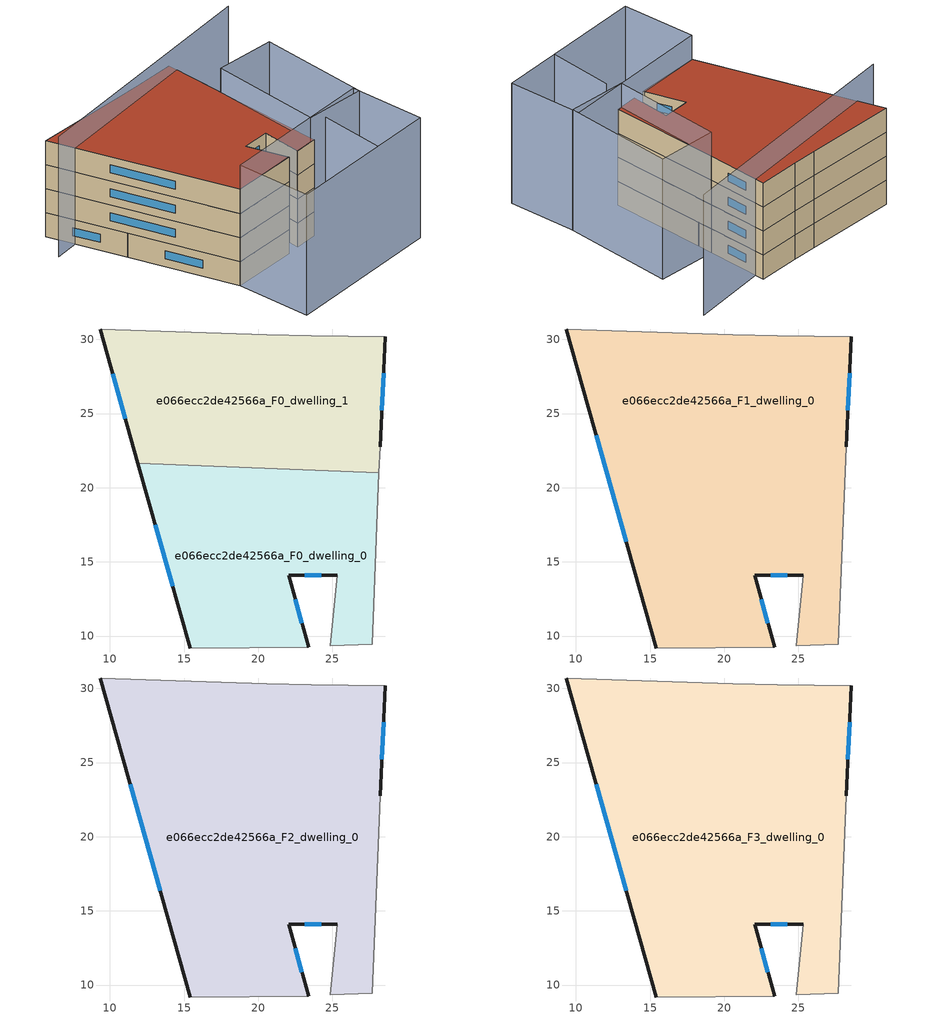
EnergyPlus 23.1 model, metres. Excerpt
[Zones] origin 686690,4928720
e066ecc2de42566a_F0_dwelling_0
 floor ground (EU_floor_Construction): 28.14,21 27.69,9.45 24.87,9.33 25.33,14.09 22.04,14.08 23.4,9.23 15.4,9.19 11.89,21.64 z0
 wall outside (EU_wall_Construction): 11.89,21.64 15.4,9.19 / 23.4,9.23 22.04,14.08 25.33,14.09 z0:3
 wall adiabatic (EU_wall_Construction): 25.33,14.09 24.87,9.33 27.69,9.45 28.14,21 / 15.4,9.19 23.4,9.23 z0:3
 wall to e066ecc2de42566a_F0_dwelling_1 (EU_wall_Construction): 28.14,21 11.89,21.64 z0:3
 window (EU_Window_Construction): 13.06,17.49 14.23,13.34 / 23.14,14.08 24.23,14.09 / 22.95,10.85 22.49,12.46 z1:2
e066ecc2de42566a_F0_dwelling_1
 floor ground (EU_floor_Construction): 28.58,30.18 28.21,22.75 28.14,21 11.89,21.64 9.33,30.7 20.57,30.3 23.56,30.24 z0
 wall outside (EU_wall_Construction): 28.21,22.75 28.58,30.18 / 9.33,30.7 11.89,21.64 z0:3
 wall adiabatic (EU_wall_Construction): 28.14,21 28.21,22.75 / 28.58,30.18 23.56,30.24 20.57,30.3 9.33,30.7 z0:3
 window (EU_Window_Construction): 28.33,25.23 28.46,27.7 / 10.18,27.68 11.04,24.66 z1:2
e066ecc2de42566a_F1_dwelling_0
 floor to e066ecc2de42566a_F0_dwelling_0 (EU_floor_Construction): 28.14,21 27.69,9.45 24.87,9.33 25.33,14.09 22.04,14.08 23.4,9.23 15.4,9.19 11.89,21.64 z3
 floor to e066ecc2de42566a_F0_dwelling_1 (EU_floor_Construction): 28.58,30.18 28.21,22.75 28.14,21 11.89,21.64 9.33,30.7 20.57,30.3 23.56,30.24 z3
 wall outside (EU_wall_Construction): 9.33,30.7 15.4,9.19 / 28.21,22.75 28.58,30.18 / 23.4,9.23 22.04,14.08 25.33,14.09 z3:6
 wall adiabatic (EU_wall_Construction): 15.4,9.19 23.4,9.23 / 28.58,30.18 23.56,30.24 20.57,30.3 9.33,30.7 / 25.33,14.09 24.87,9.33 27.69,9.45 28.21,22.75 z3:6
 window (EU_Window_Construction): 11.35,23.53 13.38,16.36 / 28.33,25.23 28.46,27.7 / 23.14,14.08 24.23,14.09 / 22.95,10.85 22.49,12.46 z4:5
e066ecc2de42566a_F2_dwelling_0
 floor to e066ecc2de42566a_F1_dwelling_0 (EU_floor_Construction): 28.58,30.18 28.21,22.75 27.69,9.45 24.87,9.33 25.33,14.09 22.04,14.08 23.4,9.23 15.4,9.19 9.33,30.7 20.57,30.3 23.56,30.24 z6
 wall outside (EU_wall_Construction): 9.33,30.7 15.4,9.19 / 28.21,22.75 28.58,30.18 / 23.4,9.23 22.04,14.08 25.33,14.09 z6:9
 wall adiabatic (EU_wall_Construction): 15.4,9.19 23.4,9.23 / 28.58,30.18 23.56,30.24 20.57,30.3 9.33,30.7 / 25.33,14.09 24.87,9.33 27.69,9.45 28.21,22.75 z6:9
 window (EU_Window_Construction): 11.35,23.53 13.38,16.36 / 28.33,25.23 28.46,27.7 / 23.14,14.08 24.23,14.09 / 22.95,10.85 22.49,12.46 z7:8
e066ecc2de42566a_F3_dwelling_0
 floor to e066ecc2de42566a_F2_dwelling_0 (EU_floor_Construction): 28.58,30.18 28.21,22.75 27.69,9.45 24.87,9.33 25.33,14.09 22.04,14.08 23.4,9.23 15.4,9.19 9.33,30.7 20.57,30.3 23.56,30.24 z9
 wall outside (EU_wall_Construction): 9.33,30.7 15.4,9.19 / 28.21,22.75 28.58,30.18 / 23.4,9.23 22.04,14.08 25.33,14.09 z9:12
 wall adiabatic (EU_wall_Construction): 15.4,9.19 23.4,9.23 / 28.58,30.18 23.56,30.24 20.57,30.3 9.33,30.7 / 25.33,14.09 24.87,9.33 27.69,9.45 28.21,22.75 z9:12
 window (EU_Window_Construction): 11.35,23.53 13.38,16.36 / 28.33,25.23 28.46,27.7 / 23.14,14.08 24.23,14.09 / 22.95,10.85 22.49,12.46 z10:11
 roof outside (EU_roof_Construction): 27.69,9.45 28.21,22.75 28.58,30.18 23.56,30.24 20.57,30.3 9.33,30.7 15.4,9.19 23.4,9.23 22.04,14.08 25.33,14.09 24.87,9.33 z12
shading: 27.51,0.59 28.26,8.38 / 37.79,29.9 7.31,27.2 / 15.4,9.19 34.31,9.73 / 34.31,9.73 34.57,0.77 / 34.57,0.77 15.66,0.23 / 15.66,0.23 15.4,9.19 / 28.21,22.75 35.38,22.19 / 35.38,22.19 34.34,8.93 / 34.34,8.93 27.18,9.49 / 27.18,9.49 28.21,22.75 z0:15
[Building]
EU S2 Campaign: North Axis=0; Terrain=City; Solar Distribution=FullExterior
[Site:Location]
Bologna: Latitude=44.5; Longitude=11.25; Time Zone=1; Elevation=37
[SizingPeriod:WeatherFileDays]
AnnualSizingPeriod: Begin Month=1; Begin Day of Month=1; End Month=12; End Day of Month=31; Day of Week for Start Day=Monday; Use Weather File Daylight Saving Period=No; Use Weather File Rain and Snow Indicators=No
[MATERIAL]
EU_InternalMass_Material: Roughness=MediumRough; Thickness=0.1; Conductivity=1; Density=1800; Specific Heat=900; Thermal Absorptance=0.9; Solar Absorptance=0.7; Visible Absorptance=0.7
[MATERIAL:NOMASS] Roughness=MediumRough; Thermal Absorptance=0.9; Solar Absorptance=0.7; Visible Absorptance=0.7
Name | Thermal Resistance
EU_wall_NoMass | 0.937881
EU_roof_NoMass | 0.548572
EU_floor_NoMass | 0.71348
[WINDOWMATERIAL:SIMPLEGLAZINGSYSTEM]
EU_Window_SimpleGlazing: UFactor=4.25633; Solar Heat Gain Coefficient=0.85; Visible Transmittance=0.85
[CONSTRUCTION]
EU_wall_Construction: EU_wall_NoMass
EU_roof_Construction: EU_roof_NoMass
EU_floor_Construction: EU_floor_NoMass
EU_InternalMass_Construction: EU_InternalMass_Material
EU_Window_Construction: EU_Window_SimpleGlazing
[ZONE] Type=1; Multiplier=1; Ceiling Height=autocalculate; Floor Area=autocalculate; Part of Total Floor Area=Yes
Name | Volume
e066ecc2de42566a_F0_dwelling_0 | 480.713
e066ecc2de42566a_F1_dwelling_0 | 961.416
e066ecc2de42566a_F2_dwelling_0; e066ecc2de42566a_F3_dwelling_0 | 961.426
e066ecc2de42566a_F0_dwelling_1 | 480.716
[INTERNALMASS] Construction=EU_InternalMass_Construction
Name | Zone or ZoneList | Surface Area
e066ecc2de42566a_F0_dwelling_0_EU_InternalMass | e066ecc2de42566a_F0_dwelling_0 | 160.237
e066ecc2de42566a_F0_dwelling_1_EU_InternalMass | e066ecc2de42566a_F0_dwelling_1 | 160.239
e066ecc2de42566a_F1_dwelling_0_EU_InternalMass | e066ecc2de42566a_F1_dwelling_0 | 320.476
e066ecc2de42566a_F2_dwelling_0_EU_InternalMass | e066ecc2de42566a_F2_dwelling_0 | 320.476
e066ecc2de42566a_F3_dwelling_0_EU_InternalMass | e066ecc2de42566a_F3_dwelling_0 | 320.476
[OTHEREQUIPMENT] Fuel Type=Electricity; Design Level Calculation Method=Watts/Area; Power per Zone Floor Area=1; Fraction Latent=0; Fraction Radiant=0; Fraction Lost=0; Carbon Dioxide Generation Rate=0; EndUse Subcategory=EU_Step8_InternalGains
Name | Zone or ZoneList or Space or SpaceList | Schedule
EU_Step8_InternalGain_e066ecc2de42566a_F0_dwelling_0_f000 | e066ecc2de42566a_F0_dwelling_0 | EU_Step8_GainSchedule_e066ecc2de42566a_F0_dwelling_0_f000
EU_Step8_InternalGain_e066ecc2de42566a_F0_dwelling_1_f000 | e066ecc2de42566a_F0_dwelling_1 | EU_Step8_GainSchedule_e066ecc2de42566a_F0_dwelling_1_f000
EU_Step8_InternalGain_e066ecc2de42566a_F1_dwelling_0_f000 | e066ecc2de42566a_F1_dwelling_0 | EU_Step8_GainSchedule_e066ecc2de42566a_F1_dwelling_0_f000
EU_Step8_InternalGain_e066ecc2de42566a_F2_dwelling_0_f000 | e066ecc2de42566a_F2_dwelling_0 | EU_Step8_GainSchedule_e066ecc2de42566a_F2_dwelling_0_f000
EU_Step8_InternalGain_e066ecc2de42566a_F3_dwelling_0_f000 | e066ecc2de42566a_F3_dwelling_0 | EU_Step8_GainSchedule_e066ecc2de42566a_F3_dwelling_0_f000
[ZONEVENTILATION:DESIGNFLOWRATE] Schedule=EU_AlwaysOn; Design Flow Rate Calculation Method=AirChanges/Hour; Air Changes per Hour=0.687892; Ventilation Type=Natural; Fan Pressure Rise=0; Fan Total Efficiency=1; Constant Term Coefficient=1; Temperature Term Coefficient=0; Velocity Term Coefficient=0; Velocity Squared Term Coefficient=0; Minimum Indoor Temperature=-100; Maximum Indoor Temperature=100; Delta Temperature=-100; Minimum Outdoor Temperature=-100; Maximum Outdoor Temperature=100; Maximum Wind Speed=40
Name | Zone or ZoneList or Space or SpaceList
EU_ConstantAir_e066ecc2de42566a_F0_dwelling_0 | e066ecc2de42566a_F0_dwelling_0
EU_ConstantAir_e066ecc2de42566a_F0_dwelling_1 | e066ecc2de42566a_F0_dwelling_1
EU_ConstantAir_e066ecc2de42566a_F1_dwelling_0 | e066ecc2de42566a_F1_dwelling_0
EU_ConstantAir_e066ecc2de42566a_F2_dwelling_0 | e066ecc2de42566a_F2_dwelling_0
EU_ConstantAir_e066ecc2de42566a_F3_dwelling_0 | e066ecc2de42566a_F3_dwelling_0
[HVACTEMPLATE:THERMOSTAT] Constant Heating Setpoint=20; Constant Cooling Setpoint=50
EU_HeatOnly_e066ecc2de42566a_F0_dwelling_0; EU_HeatOnly_e066ecc2de42566a_F0_dwelling_1; EU_HeatOnly_e066ecc2de42566a_F1_dwelling_0; EU_HeatOnly_e066ecc2de42566a_F2_dwelling_0; EU_HeatOnly_e066ecc2de42566a_F3_dwelling_0
[HVACTEMPLATE:ZONE:IDEALLOADSAIRSYSTEM] System Availability Schedule=EU_AlwaysOn; Maximum Heating Supply Air Temperature=50; Minimum Cooling Supply Air Temperature=13; Maximum Heating Supply Air Humidity Ratio=0.0156; Minimum Cooling Supply Air Humidity Ratio=0.0077; Heating Limit=NoLimit; Cooling Limit=NoLimit; Heating Availability Schedule=EU_AlwaysOn; Cooling Availability Schedule=EU_CoolingOff; Dehumidification Control Type=ConstantSensibleHeatRatio; Cooling Sensible Heat Ratio=0.7; Dehumidification Setpoint=60; Humidification Control Type=None; Humidification Setpoint=30; Outdoor Air Method=None; Outdoor Air Flow Rate per Person=0.00944; Outdoor Air Flow Rate per Zone Floor Area=0; Outdoor Air Flow Rate per Zone=0; Demand Controlled Ventilation Type=None; Outdoor Air Economizer Type=NoEconomizer; Heat Recovery Type=None; Sensible Heat Recovery Effectiveness=0.7; Latent Heat Recovery Effectiveness=0.65
Name | Template Thermostat
e066ecc2de42566a_F0_dwelling_0 | EU_HeatOnly_e066ecc2de42566a_F0_dwelling_0
e066ecc2de42566a_F0_dwelling_1 | EU_HeatOnly_e066ecc2de42566a_F0_dwelling_1
e066ecc2de42566a_F1_dwelling_0 | EU_HeatOnly_e066ecc2de42566a_F1_dwelling_0
e066ecc2de42566a_F2_dwelling_0 | EU_HeatOnly_e066ecc2de42566a_F2_dwelling_0
e066ecc2de42566a_F3_dwelling_0 | EU_HeatOnly_e066ecc2de42566a_F3_dwelling_0
[SIZING:ZONE] Zone Cooling Design Supply Air Temperature Input Method=SupplyAirTemperature; Zone Cooling Design Supply Air Temperature=13; Zone Heating Design Supply Air Temperature Input Method=SupplyAirTemperature; Zone Heating Design Supply Air Temperature=50; Zone Cooling Design Supply Air Humidity Ratio=0.008; Zone Heating Design Supply Air Humidity Ratio=0.008; Cooling Design Air Flow Method=DesignDay; Cooling Design Air Flow Rate=0; Cooling Minimum Air Flow per Zone Floor Area=0.000762; Cooling Minimum Air Flow=0; Cooling Minimum Air Flow Fraction=0.2; Heating Design Air Flow Method=DesignDay; Heating Design Air Flow Rate=0; Heating Maximum Air Flow per Zone Floor Area=0.002032; Heating Maximum Air Flow=0.141576; Heating Maximum Air Flow Fraction=0.3; Account for Dedicated Outdoor Air System=No; Dedicated Outdoor Air System Control Strategy=NeutralSupplyAir; Dedicated Outdoor Air Low Setpoint Temperature for Design=autosize; Dedicated Outdoor Air High Setpoint Temperature for Design=autosize; Zone Load Sizing Method=Sensible Load Only No Latent Load; Zone Latent Cooling Design Supply Air Humidity Ratio Input Method=HumidityRatioDifference; Zone Cooling Design Supply Air Humidity Ratio Difference=0.005; Zone Latent Heating Design Supply Air Humidity Ratio Input Method=HumidityRatioDifference; Zone Humidification Design Supply Air Humidity Ratio Difference=0.005
e066ecc2de42566a_F0_dwelling_0; e066ecc2de42566a_F0_dwelling_1; e066ecc2de42566a_F1_dwelling_0; e066ecc2de42566a_F2_dwelling_0; e066ecc2de42566a_F3_dwelling_0
[SCHEDULE:CONSTANT]
Name | Hourly Value
EU_AlwaysOn | 1
EU_CoolingOff | 0
[SCHEDULE:FILE] Column Number=1; Rows to Skip at Top=0; Number of Hours of Data=8760; Column Separator=Comma; Interpolate to Timestep=No; Minutes per Item=60; Adjust Schedule for Daylight Savings=Yes
Name | File
EU_Step8_GainSchedule_e066ecc2de42566a_F0_dwelling_0_f000 | ../../schedules/e066ecc2de42566a/e066ecc2de42566a_F0_dwelling_0_f000_gain.csv
EU_Step8_GainSchedule_e066ecc2de42566a_F0_dwelling_1_f000 | ../../schedules/e066ecc2de42566a/e066ecc2de42566a_F0_dwelling_1_f000_gain.csv
EU_Step8_GainSchedule_e066ecc2de42566a_F1_dwelling_0_f000 | ../../schedules/e066ecc2de42566a/e066ecc2de42566a_F1_dwelling_0_f000_gain.csv
EU_Step8_GainSchedule_e066ecc2de42566a_F2_dwelling_0_f000 | ../../schedules/e066ecc2de42566a/e066ecc2de42566a_F2_dwelling_0_f000_gain.csv
EU_Step8_GainSchedule_e066ecc2de42566a_F3_dwelling_0_f000 | ../../schedules/e066ecc2de42566a/e066ecc2de42566a_F3_dwelling_0_f000_gain.csv
